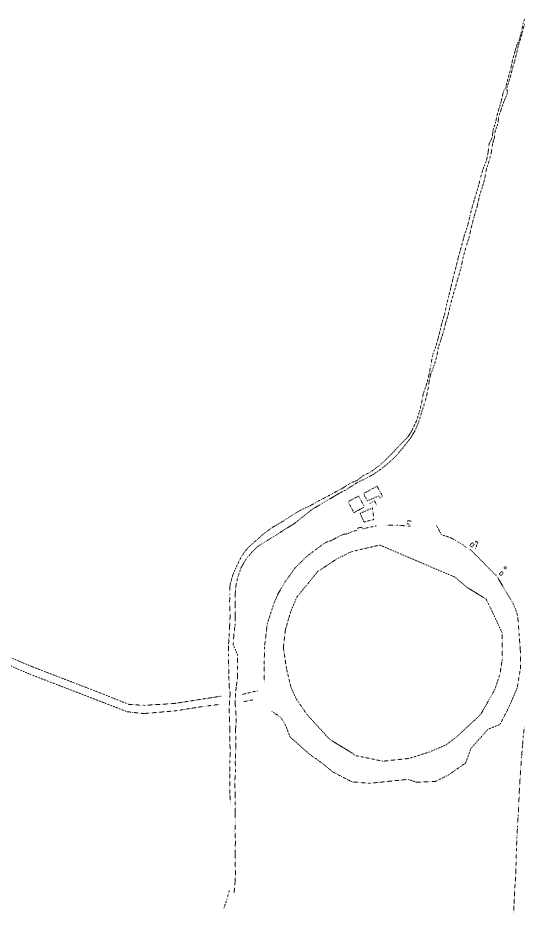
# Model space of a CAD drawing. Extents: x 682410 to 689460, y 7661803 to 7669124.
# Drawn here: x 685941.2 to 686218, y 7663250.2 to 7663736.4 of the extents above; entities that cross this region are included whole.
import ezdxf

# ---------------------------------------------------------------- set-up
doc = ezdxf.new("R2010")
doc.units = 0
doc.header["$MEASUREMENT"] = 0
doc.linetypes.add('DOT', pattern=[0.25, 0, -0.25])
doc.layers.add('02 TOE_Line', color=1, linetype='DOT', lineweight=20)

msp = doc.modelspace()

# ---------------------------------------------------------------- linework, layer by layer
at = {"layer": '02 TOE_Line'}
for points in [[(686218.4, 7663736.38, 3905.1), (686217.32, 7663733.11, 3905.07), (686216.4, 7663728.51, 3904.9), (686215.31, 7663724.48, 3904.66), (686213.97, 7663721.58, 3904.56), (686213.04, 7663718.42, 3904.39), (686211.54, 7663713.01, 3904.31), (686210.61, 7663708.52, 3904.19), (686209.33, 7663704.15, 3904.12), (686207.73, 7663698.13, 3903.69), (686206.64, 7663696.35, 3903.19), (686205.31, 7663690.47, 3903.4), (686204.12, 7663686.58, 3903.27), (686203.1, 7663683.05, 3902.68), (686202.36, 7663679.35, 3902.79), (686200.94, 7663674.91, 3902.58), (686200.51, 7663671, 3902.44), (686198.78, 7663667.54, 3902.57), (686198.23, 7663662.79, 3901.75), (686197.29, 7663658.32, 3900.63), (686195.56, 7663654.1, 3900.61), (686193.96, 7663648.47, 3900.68), (686192.81, 7663643.94, 3900.48), (686191.42, 7663639.4, 3900.37), (686189.8, 7663634.14, 3900.31), (686188.29, 7663628.14, 3900.17), (686187.03, 7663622.79, 3899.99), (686185.16, 7663617.32, 3900.02), (686183.84, 7663612.24, 3899.96), (686181.95, 7663605.6, 3899.78), (686180.71, 7663600.49, 3899.7), (686179.09, 7663594.28, 3899.61), (686178.05, 7663589.71, 3899.51), (686176.7, 7663584.36, 3899.42), (686175.53, 7663579.67, 3899.34), (686174.43, 7663574.4, 3899.16), (686173.04, 7663570.07, 3899.18), (686172.03, 7663565.7, 3899.05), (686170.86, 7663561.19, 3898.83), (686169.5, 7663556.49, 3898.72), (686167.82, 7663551.99, 3898.82), (686166.89, 7663546.38, 3898.4), (686165.98, 7663541.9, 3898.2), (686165.12, 7663538.16, 3897.68), (686164.44, 7663535.77, 3897.73), (686162.79, 7663531.18, 3897.94), (686162.06, 7663526.83, 3897.84), (686160.73, 7663521.48, 3897.6), (686158.99, 7663516.04, 3897.33), (686156.65, 7663511.19, 3897.41), (686154.53, 7663507.65, 3897.28), (686149.66, 7663502.77, 3897.28), (686145.58, 7663498.34, 3897.14), (686141.59, 7663494.42, 3897), (686138.65, 7663491.83, 3896.72), (686133.8, 7663488.32, 3896.48), (686129.71, 7663486.24, 3896.35), (686126.74, 7663483.81, 3895.9), (686123.33, 7663482.57, 3896), (686119.26, 7663479.85, 3895.86), (686116.1, 7663478.17, 3895.78), (686110.85, 7663475.33, 3895.61), (686105.07, 7663472.33, 3895.36), (686100.66, 7663469.79, 3895.31), (686095.78, 7663467.61, 3894.76), (686089.55, 7663463.82, 3894.48), (686085.3, 7663461.01, 3894.26), (686080.42, 7663458.21, 3894.29), (686075.31, 7663454.48, 3894.23), (686070.79, 7663450.42, 3893.97), (686066.35, 7663446.34, 3893.63), (686063.65, 7663442.66, 3893.32), (686061, 7663437.43, 3893.01), (686058.64, 7663432.03, 3892.74), (686057.16, 7663426.52, 3892.78), (686057.05, 7663421.54, 3892.37), (686056.94, 7663416.28, 3892.13), (686057.24, 7663410.15, 3891.68), (686056.99, 7663404.69, 3891.5), (686056.77, 7663400, 3891.35), (686056.33, 7663393.75, 3891.3), (686056.43, 7663387.86, 3891.11), (686056.44, 7663382.58, 3891.11), (686056.58, 7663376.87, 3891.07), (686056.68, 7663371.76, 3891.01), (686057.27, 7663367.56, 3890.73), (686056.72, 7663360.24, 3890.39), (686056.89, 7663353.58, 3890.13), (686057.13, 7663348.1, 3889.98), (686057.03, 7663342.33, 3889.85), (686057.23, 7663336.92, 3889.72), (686057.13, 7663330.84, 3889.6), (686057.14, 7663324.57, 3889.46), (686057.03, 7663319.34, 3889.36), (686057.14, 7663312.74, 3889.24), (686057.27, 7663307.31, 3889.12)], [(686218.12, 7663733.1, 3904.94), (686216.98, 7663728.37, 3904.92), (686215.78, 7663724.29, 3904.73), (686214.74, 7663721.34, 3904.55), (686214.09, 7663718.29, 3904.53), (686212.72, 7663712.61, 3904.29), (686211.47, 7663708.56, 3904.24), (686210.36, 7663703.95, 3904.14), (686208.39, 7663698.02, 3903.85), (686208.86, 7663695.48, 3903.59), (686206.67, 7663690.12, 3903.38), (686205.41, 7663686.38, 3903.25), (686204.09, 7663682.71, 3902.91), (686203.69, 7663678.89, 3902.79), (686202.1, 7663674.63, 3902.65), (686201.61, 7663670.64, 3902.53), (686200.65, 7663667.52, 3902.4), (686199.95, 7663662.62, 3901.74), (686198.75, 7663657.99, 3900.58), (686197.35, 7663654.02, 3900.64), (686196.36, 7663648.15, 3900.59), (686194.91, 7663643.51, 3900.38), (686193.47, 7663639.03, 3900.24), (686192.27, 7663633.46, 3900.22), (686190.5, 7663627.69, 3900.13), (686189.15, 7663622.38, 3900), (686187.9, 7663616.58, 3899.94), (686186.19, 7663611.54, 3899.79), (686184.51, 7663605.14, 3899.74), (686183.43, 7663599.89, 3899.81), (686181.57, 7663593.57, 3899.64), (686180.41, 7663589.36, 3899.55), (686178.75, 7663583.82, 3899.36), (686177.48, 7663578.98, 3899.32), (686176.29, 7663573.88, 3899.33), (686175.06, 7663569.74, 3899.2), (686173.79, 7663564.93, 3899.13), (686172.5, 7663560.77, 3899.02), (686171.01, 7663556.34, 3898.75), (686170.15, 7663551.34, 3898.73), (686168.56, 7663546.03, 3898.55), (686166.82, 7663541.71, 3898.23), (686165.99, 7663537.93, 3897.98), (686165.78, 7663535.49, 3897.61), (686164.87, 7663531, 3897.94), (686163.65, 7663526.36, 3897.76), (686161.97, 7663521.29, 3897.62), (686160.3, 7663515.63, 3897.4), (686158.1, 7663510.67, 3897.23), (686155.66, 7663506.64, 3897.19), (686151.81, 7663501.78, 3897.15), (686147.53, 7663496.72, 3897.15), (686143.17, 7663492.8, 3896.59), (686140.15, 7663490.3, 3896.56), (686134.92, 7663486.75, 3896.46), (686130.69, 7663484.47, 3896.34), (686127.27, 7663483, 3895.93), (686124.16, 7663480.98, 3895.94), (686120.16, 7663478.43, 3895.92), (686116.88, 7663476.78, 3895.71), (686111.79, 7663473.71, 3895.58), (686106.16, 7663470.41, 3895.42), (686101.95, 7663467.9, 3895.33), (686098.45, 7663465.21, 3894.7), (686092.58, 7663460.41, 3894.71), (686087.94, 7663457.55, 3894.61), (686083.15, 7663454.48, 3894.58), (686077.65, 7663451.03, 3894.3), (686072.74, 7663448.06, 3893.96), (686069.06, 7663444.61, 3893.69), (686066.06, 7663440.91, 3893.35), (686063.29, 7663436.21, 3893.01), (686061.46, 7663431.2, 3892.86), (686060.46, 7663426.57, 3892.53), (686059.97, 7663421.29, 3892.22), (686059.94, 7663416.17, 3892.1), (686059.98, 7663410.13, 3891.75), (686059.91, 7663404.82, 3891.5), (686059.29, 7663399.94, 3891.3), (686058.95, 7663394.01, 3891.19), (686061.36, 7663388.42, 3891.45), (686061.24, 7663382.34, 3891.19), (686061.32, 7663376.7, 3891.07), (686060.66, 7663371.54, 3891.05), (686060.13, 7663367.41, 3890.78), (686060.01, 7663361.76, 3890.53), (686060.22, 7663358.96, 3891.09), (686060.62, 7663353.75, 3890.3), (686060.25, 7663348.46, 3890.06), (686060.28, 7663342.71, 3889.96), (686060.29, 7663336.89, 3889.88), (686060.06, 7663330.79, 3889.68), (686060.15, 7663324.71, 3889.54), (686059.79, 7663319.29, 3889.34), (686059.98, 7663312.44, 3889.29), (686059.98, 7663307.57, 3889.22), (686060.02, 7663301.7, 3889.05), (686059.94, 7663297.59, 3888.92), (686059.89, 7663292, 3888.84), (686060.11, 7663286.04, 3888.75), (686059.94, 7663280.19, 3888.66), (686060.04, 7663274.24, 3888.52), (686060.12, 7663267.26, 3888.21), (686059.89, 7663263.88, 3888.06), (686059.43, 7663258.87, 3887.89)], [(685764.75, 7663480.5, 3926.28), (685787.75, 7663470, 3921.58), (685815.62, 7663455, 3917.36), (685843.62, 7663439.5, 3913.24), (685860.75, 7663431, 3910.59), (685866.69, 7663427.5, 3910.07), (685883.06, 7663415, 3907.43), (685892.62, 7663407.5, 3906.21), (685915.94, 7663396, 3902.97), (685949.31, 7663382, 3899.58), (685986.94, 7663367.5, 3896.18), (686001.94, 7663361.5, 3894.6), (686010.25, 7663361, 3894.04), (686026.69, 7663362, 3893.25), (686042.56, 7663364.5, 3892.65), (686052.48, 7663366.05, 3892.14)], [(686051.83, 7663361.54, 3892.14), (686043.25, 7663360.5, 3892.65), (686027.19, 7663358, 3893.25), (686010.19, 7663356.5, 3894.04), (686001, 7663357.5, 3894.6), (685985.5, 7663363.5, 3896.18), (685947.81, 7663378, 3899.58), (685914.25, 7663392.5, 3902.97), (685890.5, 7663404.5, 3906.21), (685880.62, 7663412, 3907.43), (685864.5, 7663424, 3910.07), (685858.88, 7663427.5, 3910.59), (685841.75, 7663436, 3913.24), (685813.69, 7663451.5, 3917.36), (685785.94, 7663466.5, 3921.58), (685762.5, 7663477, 3926.28)], [(686137.47, 7663470.27, 3900.15), (686136.1, 7663472.71, 3900.18), (686133.56, 7663471.22, 3900.11)], [(686156.1, 7663461.49, 3899.82), (686154.39, 7663461.9, 3899.79), (686154.06, 7663460.14, 3899.79), (686155.7, 7663459.75, 3899.84), (686155.6, 7663458.77, 3899.97), (686148.88, 7663459.38, 3899.99), (686142.12, 7663459.33, 3899.94)], [(686075.95, 7663373.44, 3892.73), (686075.85, 7663383.54, 3893.32), (686076.04, 7663392.9, 3893.85), (686077.5, 7663405.37, 3894.57), (686081.2, 7663416.74, 3895.24), (686083.39, 7663421.78, 3895.27), (686087.15, 7663428.19, 3895.25), (686092.63, 7663435.92, 3895.38), (686099.14, 7663442.4, 3895.22), (686105.55, 7663447.14, 3896.82), (686108, 7663448.92, 3896.82), (686110.44, 7663450.38, 3896.77), (686112.6, 7663450.95, 3898.32), (686116.29, 7663453.02, 3898.41), (686119.11, 7663454.33, 3898.4), (686121.32, 7663454.67, 3899.88), (686124.11, 7663455.88, 3899.89), (686127.26, 7663456.78, 3899.92), (686126.98, 7663457.84, 3899.88), (686129.58, 7663458.33, 3899.87), (686129.78, 7663457.41, 3899.92), (686134.36, 7663458.41, 3899.9), (686136.95, 7663458.72, 3900.05), (686136.74, 7663459.28, 3900.06)], [(686186.32, 7663447.25, 3898.13), (686185.35, 7663448, 3898.4), (686181.16, 7663450.65, 3898.39), (686177.5, 7663452.64, 3898.85), (686173.7, 7663453.85, 3899.95), (686172.75, 7663454.15, 3899.95), (686170, 7663459.27, 3901.78)], [(686191.43, 7663446.61, 3896.88), (686192.2, 7663449.14, 3897.49), (686192.64, 7663450.18, 3897.49), (686191.61, 7663450.58, 3897.51), (686191.19, 7663449.63, 3897.47)], [(686080.09, 7663357.69, 3891.44), (686084.9, 7663354.45, 3892.14), (686087.46, 7663350.3, 3892.16), (686090.05, 7663343.66, 3890.82), (686100.32, 7663334.56, 3890.54), (686108.09, 7663328.99, 3890.45), (686113.5, 7663324.58, 3890.39), (686123.88, 7663319.18, 3890.36), (686133.59, 7663318.46, 3890.34), (686154.55, 7663320.6, 3890.5), (686159, 7663319, 3890.38), (686169.56, 7663319.5, 3890.67), (686176.56, 7663323, 3889.86), (686185.94, 7663329.5, 3890.17), (686188.88, 7663337.5, 3889.57), (686198.25, 7663348, 3891.78), (686204.69, 7663350.5, 3890.56), (686209.37, 7663359.5, 3891.77), (686214.12, 7663370.5, 3892.1), (686215.88, 7663381, 3893.83), (686215.88, 7663390.5, 3894.6), (686215.25, 7663399, 3894.93), (686214.4, 7663410, 3893.71), (686213.12, 7663413.71, 3893.75), (686211.91, 7663416.53, 3895.26), (686203.05, 7663431.48, 3896.2), (686188.09, 7663446.51, 3896.97)], [(686063.94, 7663367, 3891.76), (686072.25, 7663369, 3891.67)], [(686069.56, 7663364, 3891.67), (686064.56, 7663363, 3891.76)], [(686212.31, 7663247.5, 3887.24), (686212.38, 7663251.5, 3887.36), (686212.56, 7663255.5, 3887.49), (686212.75, 7663259, 3887.64), (686212.94, 7663263, 3887.82), (686213.25, 7663267, 3888), (686213.38, 7663270.5, 3888.14), (686213.5, 7663274.5, 3888.27), (686213.56, 7663278.5, 3888.46), (686213.75, 7663283, 3888.61), (686213.94, 7663288.5, 3888.73), (686214.31, 7663294.5, 3889), (686214.63, 7663300.5, 3889.25), (686215, 7663307, 3889.55), (686215.25, 7663313.5, 3889.83), (686215.63, 7663320, 3890.07), (686216.06, 7663326.5, 3890.29), (686216.56, 7663333, 3890.49), (686217, 7663339, 3890.75), (686217.5, 7663344.5, 3890.96), (686218.06, 7663349.5, 3891.23)], [(686056.74, 7663259.84, 3887.96), (686055.45, 7663255.01, 3887.67), (686053.78, 7663250.13, 3887.36)]]:
    msp.add_polyline3d(points, dxfattribs=at)
for points in [[(686132.26, 7663472.57, 3899.82), (686130.12, 7663476.61, 3899.86), (686137.53, 7663480.64, 3899.9), (686139.69, 7663476.76, 3899.84), (686140.58, 7663475.07, 3899.83), (686139.02, 7663474.17, 3899.94), (686138.31, 7663475.35, 3900.49)], [(686124.89, 7663466.15, 3899.66), (686121.73, 7663472.23, 3899.65), (686127.4, 7663475.24, 3899.7), (686130.68, 7663469.39, 3899.85)], [(686135.87, 7663462.46, 3900.2), (686135.04, 7663468.78, 3900.21), (686128.32, 7663465.85, 3900.13), (686130.37, 7663461.09, 3900.07)], [(686189.43, 7663447.44, 3897.28), (686188.2, 7663448.33, 3897.24), (686189.5, 7663449.86, 3897.15), (686190.64, 7663448.85, 3897.19)], [(686139.06, 7663448.5, 3919.56), (686123.81, 7663445, 3918.8), (686115.62, 7663441, 3918.68), (686105.06, 7663434, 3917.5), (686099.81, 7663427.5, 3918.19), (686093.94, 7663420.5, 3916.4), (686090.44, 7663412.5, 3917.26), (686087.5, 7663402.5, 3917.54), (686086.31, 7663392.5, 3917.59), (686088.06, 7663381, 3919.33), (686090.44, 7663371, 3919), (686093.38, 7663364.5, 3919.32), (686099.25, 7663356, 3920.13), (686111.56, 7663342.5, 3919.12), (686126.19, 7663333.5, 3917.75), (686140.81, 7663330.5, 3916.76), (686154.88, 7663332, 3918.86), (686166.06, 7663335.5, 3920.33), (686175.44, 7663339.5, 3919.93), (686181.25, 7663344, 3920.98), (686194.19, 7663356, 3919.52), (686201.81, 7663369.5, 3918.75), (686204.69, 7663378, 3918.25), (686205.88, 7663385.5, 3918.31), (686205.88, 7663400.5, 3917.14), (686200.62, 7663412, 3920.32), (686198.88, 7663415.5, 3920.6), (686197.12, 7663419, 3919.91), (686186.56, 7663425.5, 3926.78), (686180.12, 7663431, 3927.5)], [(686206.88, 7663436.07, 3896.18), (686207.53, 7663435.28, 3896.17), (686208.33, 7663435.94, 3896.12), (686207.69, 7663436.8, 3896.15)], [(686204.24, 7663432.71, 3896.07), (686205.28, 7663431.9, 3896.05), (686206.51, 7663433.23, 3896.05), (686205.6, 7663434.17, 3896.1)]]:
    msp.add_polyline3d(points, close=True, dxfattribs=at)

doc.saveas('drawing.dxf')
